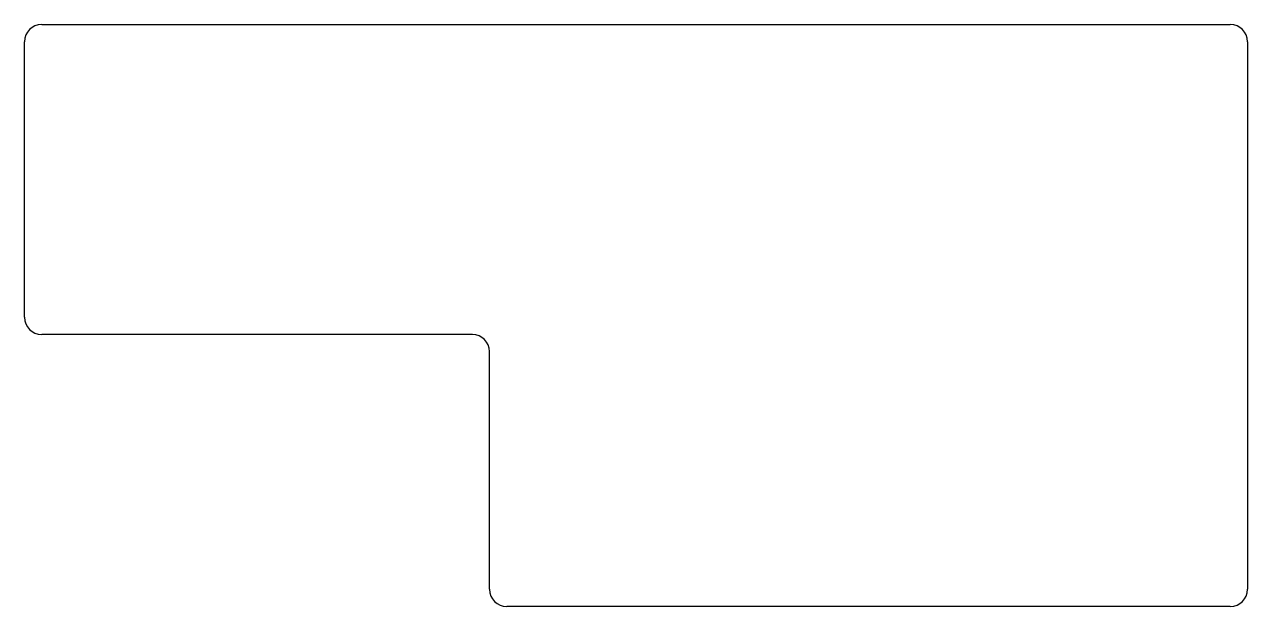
# Model space of a CAD drawing. Header units: millimetres. Extents: x 90 to 232, y -110 to -42.
import ezdxf

# ---------------------------------------------------------------- set-up
doc = ezdxf.new("R2010")
doc.units = ezdxf.units.MM

msp = doc.modelspace()

# ---------------------------------------------------------------- linework, layer by layer
for p, q in [((92, -42.4), (230, -42.4)), ((90, -76.4), (90, -44.4)), ((232, -44.4), (232, -108)), ((142, -78.4), (92, -78.4)), ((144, -108), (144, -80.4)), ((230, -110), (146, -110))]:
    msp.add_line(p, q)
for centre, start, end in [((92, -44.4), 90, 180), ((230, -44.4), 0, 90), ((92, -76.4), 180, 270), ((142, -80.4), 0, 90), ((146, -108), 180, 270), ((230, -108), 270, 0)]:
    msp.add_arc(centre, 2, start, end)

doc.saveas('drawing.dxf')
